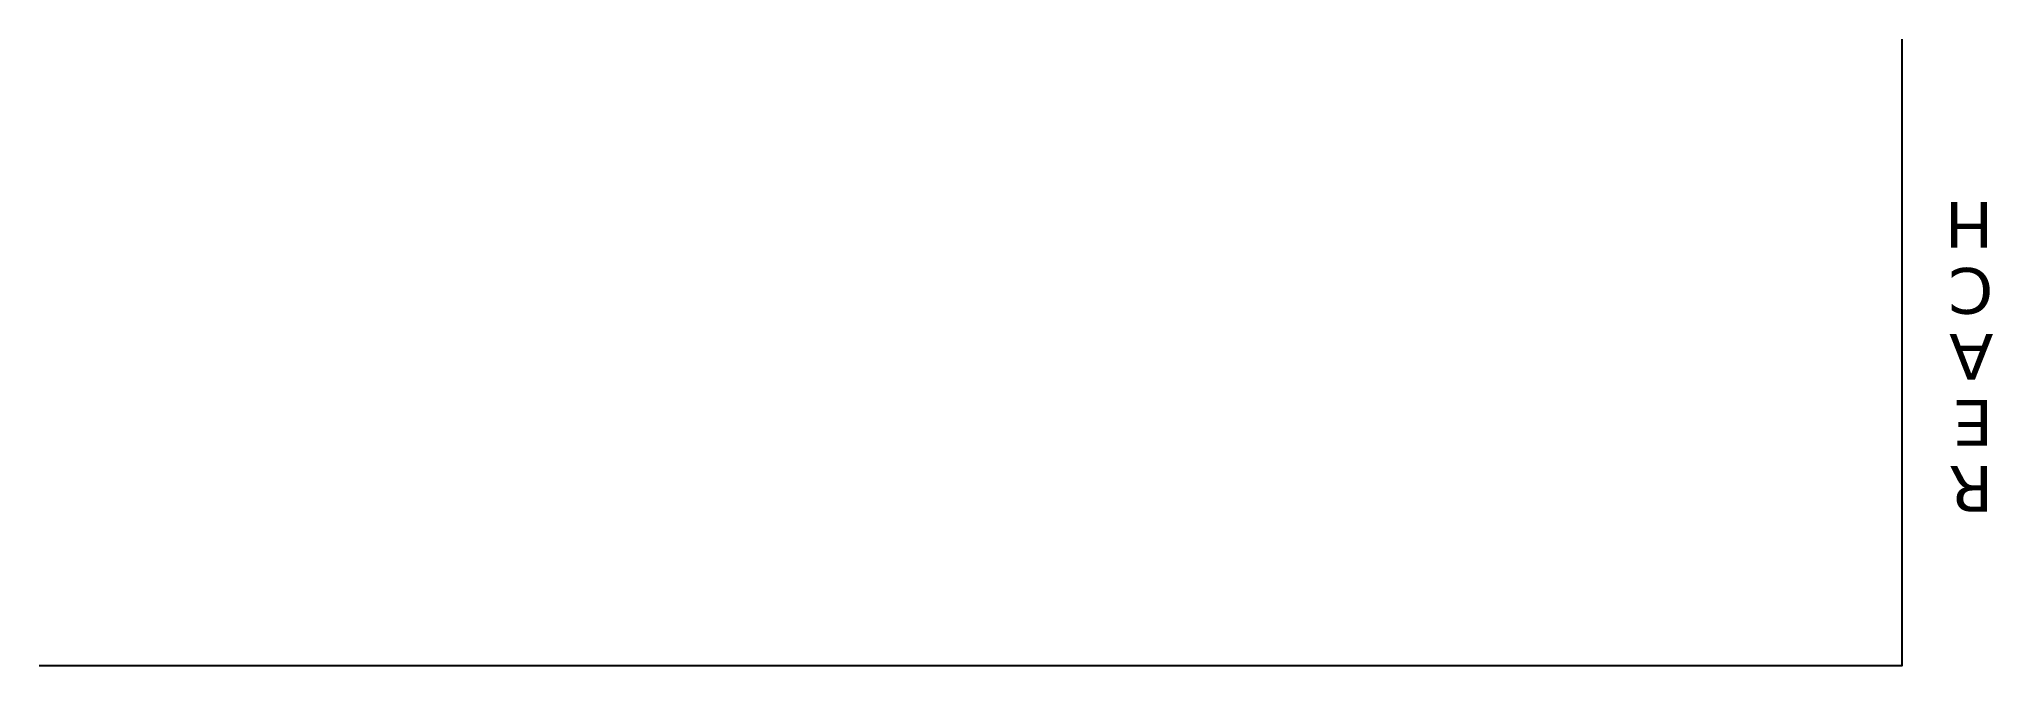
# Model space of a CAD drawing. Header units: millimetres. Extents: x 6 to 155, y -49 to -1.
import ezdxf

# ---------------------------------------------------------------- set-up
doc = ezdxf.new("R2010")
doc.units = ezdxf.units.MM
doc.styles.add('Sketch Text (ANSI) - 3DA', font='tahoma.ttf')

msp = doc.modelspace()

# ---------------------------------------------------------------- linework, layer by layer
msp.add_lwpolyline([(148.08, -0.74), (148.08, -48.7), (5.51, -48.7)])

# ---------------------------------------------------------------- texts
at = {"color": 9, "true_color": 0xc0c0c0, "insert": (155.08, -36.91), "char_height": 3.5, "attachment_point": 1, "rotation": 180, "line_spacing_factor": 0.865714, "style": 'Sketch Text (ANSI) - 3DA'}
msp.add_mtext('\\fTahoma|b0|i0;\\W1.20;\\H3.5000;R\\P\\fTahoma|b0|i0;\\W1.20;\\H3.5000;E\\P\\fTahoma|b0|i0;\\W1.20;\\H3.5000;A\\P\\fTahoma|b0|i0;\\W1.20;\\H3.5000;C\\P\\fTahoma|b0|i0;\\W1.20;\\H3.5000;H', dxfattribs=at)

doc.saveas('drawing.dxf')
